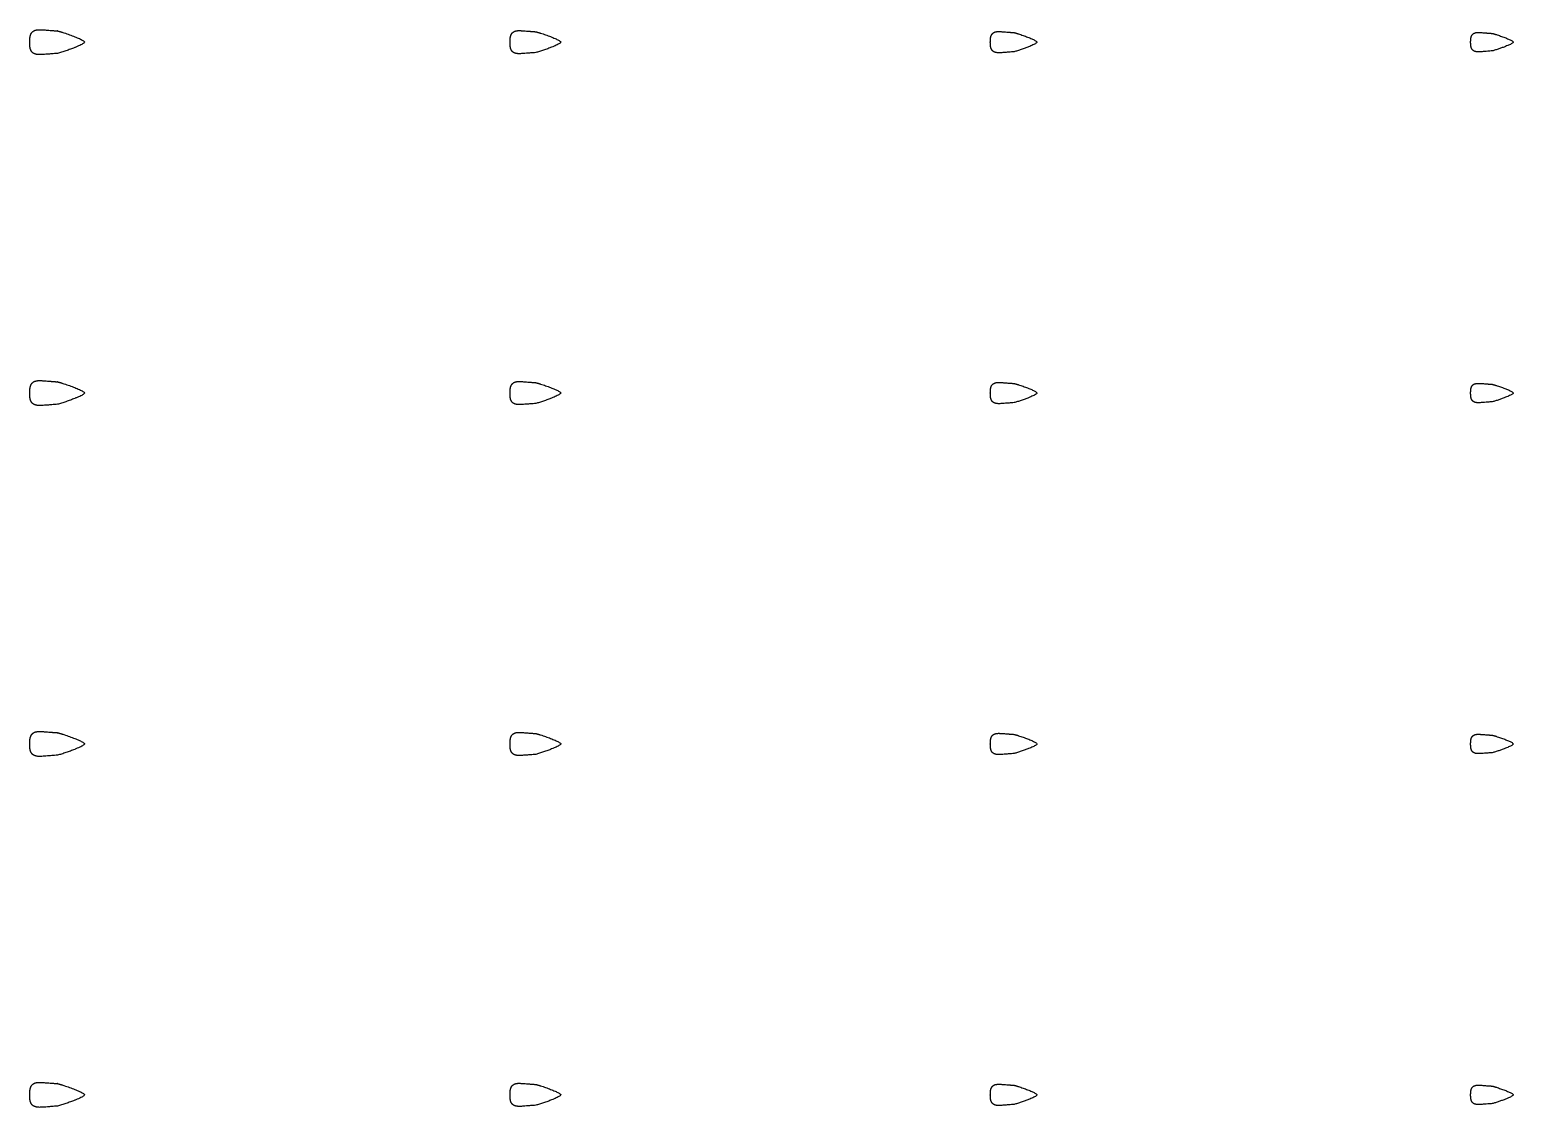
# Model space of a CAD drawing. Header units: inches. Extents: x -0.04 to 2.28, y -0.02 to 1.67.
import ezdxf

# ---------------------------------------------------------------- set-up
doc = ezdxf.new("R2010")
doc.units = ezdxf.units.IN
doc.header["$MEASUREMENT"] = 0

# ---------------------------------------------------------------- blocks, each defined once
blk = doc.blocks.new('eye_folds_100pct_v05')
blk.add_open_spline([(0, -0.0163), (0.011, -0.0135), (0.0251, -0.008), (0.0381, -0.0033), (0.0393, 0), (0.0393, 0), (0.0382, 0.0034), (0.0251, 0.008), (0.011, 0.0135), (0, 0.0163), (-0.0204, 0.0178), (-0.029, 0.0189), (-0.0372, 0.0167), (-0.0404, 0.0084), (-0.0404, 0), (-0.0404, -0.0084), (-0.0373, -0.0167), (-0.029, -0.0189), (-0.0204, -0.0179), (0, -0.0163)], degree=4, knots=[0, 0, 0, 0, 0, 1, 1, 1, 1, 1, 2, 2, 2, 2, 3, 4, 5, 6, 7, 8, 9, 9, 9, 9, 9])
blk = doc.blocks.new('*U12')
for p, xscale, yscale, zscale in [((-1.1197, 0.0001), 1.08, 1.08, 1.08), ((0.3803, 0.0001), 0.92, 0.92, 0.92), ((1.1303, 0.0001), 0.84, 0.84, 0.84)]:
    blk.add_blockref('eye_folds_100pct_v05', p, dxfattribs=dict(xscale=xscale, yscale=yscale, zscale=zscale))
blk.add_blockref('eye_folds_100pct_v05', (-0.3697, 0.0001))
blk = doc.blocks.new('*U13')
at = {"color": 0, "linetype": 'ByBlock', "lineweight": -2, "transparency": 16777216}
for p in [(0, 1.65), (0, 1.1), (0, 0.55), (0, 0)]:
    blk.add_blockref('*U12', p, dxfattribs=at)

msp = doc.modelspace()

# ---------------------------------------------------------------- block references
msp.add_blockref('*U13', (1.1197, -0.0001))

doc.saveas('drawing.dxf')
